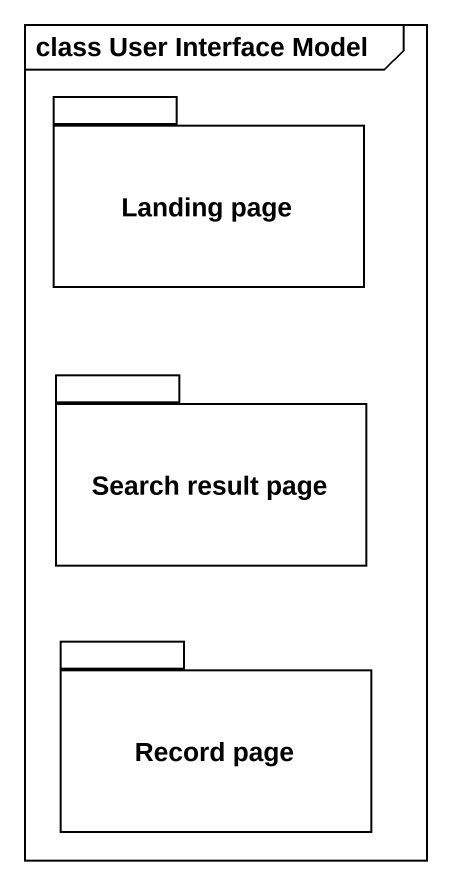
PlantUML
@startuml
mainframe class User Interface Model
package "Landing page" as Landing_page {
}
package "Search result page" as Search_result_page {
}
package "Record page" as Record_page {
}
@enduml
